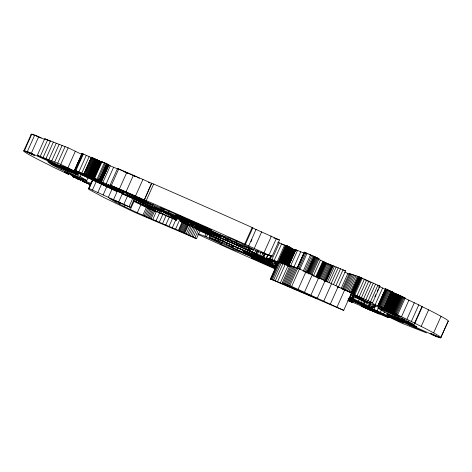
<?xml version="1.0" encoding="UTF-8"?>
<svg xmlns="http://www.w3.org/2000/svg" width="472" height="472" viewBox="0 0 472 472"><rect width="100%" height="100%" fill="white"/><g stroke="black" fill="none" stroke-linecap="round" stroke-linejoin="round"><path stroke-width="0.71" d="M92.618 179.743L88.736 188.417L88.647 188.947L89.409 189.679L103.692 197.408L134.054 212.052L196.464 238.679L200.051 230.666M87.886 178.003L86.7 180.652L73.195 174.658L65.596 170.475L49.719 163.212A142.332 3.227 24.1 0 0 61.354 169.69L83.355 179.938L64.516 171.855L68.794 174.422L67.331 173.843L53.236 167.123A27.99 0.637 24.1 0 1 50.032 165.436L43.383 162.167A228.188 5.174 24.1 0 1 31.535 156.014L29.388 154.828A228.188 5.174 24.1 0 1 23.83 150.745L31.305 134.172A228.188 5.174 24.1 0 0 31.128 134.573M23.83 150.745L34.438 155.371L24.42 150.751L31.789 134.113L33.718 135.098M33.636 154.615L27.311 151.642L34.733 135.063L44.716 139.488M27.311 151.642L31.27 153.329L38.686 136.744M37.317 155.329L60.735 164.386L117.156 191.573L67.13 168.02L60.133 165.259L67.891 169.271L37.317 155.329L44.734 138.744L68.151 147.801L81.786 154.373M40.197 156.438L47.613 139.859M43.064 157.548L50.48 140.969M45.937 158.663L53.354 142.078M48.822 159.778L56.245 143.193M51.737 160.905L59.153 144.32M54.687 162.043L62.103 145.459M57.684 163.2L65.101 146.621M60.735 164.386L68.151 147.801M61.354 169.69L61.944 168.362M67.915 167.843L75.331 151.258M66.983 172.333L67.573 171.006M110.814 185.053L110.218 186.381L119.681 190.953L74.552 170.439L81.933 153.783L83.349 154.014L91.934 157.878M74.552 170.439L81.98 153.748M74.511 170.362L82.099 153.742M74.676 170.522L82.264 153.76M74.682 170.327L75.042 170.374L82.458 153.789M72.375 176.416L80.753 180.215L72.375 176.416L73.03 175.1M75.042 170.374L82.671 153.825M75.254 170.41L82.877 153.86M75.461 170.439L75.933 170.598L83.349 154.014M86.7 180.652A497.736 11.293 24.1 0 0 80.281 176.605L75.856 174.522L76.446 173.2M78.617 173.324L78.022 174.652L77.502 174.374L78.098 173.053M78.871 171.92L86.293 155.341M81.727 173.206L89.149 156.627M80.281 176.605L81.172 174.61M101.12 161.4L93.527 177.92L101.498 181.543L108.926 164.946L106.3 163.589L101.12 161.4L93.55 178.263L83.904 173.861L91.32 157.276L100.967 161.678L96.807 159.866M83.904 173.861L91.503 157.341M85.391 171.36L87.172 167.383M88.653 164.067L89.544 162.079M90.134 160.751L90.73 159.424M84.081 173.926L84.777 174.227L92.193 157.642M85.479 174.528L92.895 157.949M90.642 182.894L90.046 184.222L86.164 182.41L82.848 180.841L83.444 179.513M84.777 174.227L86.181 174.835L93.598 158.25M86.181 174.835L86.877 175.136L94.294 158.551M86.877 175.136L87.55 175.431L94.966 158.846M87.55 175.431L88.193 175.714L95.615 159.129M93.55 178.263L88.801 175.979L96.217 159.4M86.164 182.41L86.76 181.083M89.361 176.233L96.778 159.648M89.875 176.469L97.291 159.89M90.353 176.699L97.775 160.114M90.819 176.923L98.235 160.338M91.291 177.153L98.707 160.568M91.775 177.395L99.197 160.81M92.305 177.655L99.722 161.07M92.89 177.938L100.306 161.359M88.63 188.824L92.311 180.522M88.647 188.947L92.229 180.935M93.544 177.944L100.961 161.359L101.38 161.589M89.627 187.089L92.317 181.083M93.527 177.92L94.07 178.133L101.486 161.548M102.023 161.772L94.601 178.357L94.07 178.133M95.279 178.64L94.601 178.357L96.949 179.354L104.371 162.769M134.378 198.747L130.502 207.42L92.418 190.057L96.3 181.378M96.949 179.354L97.899 179.755L105.315 163.17M97.863 181.118L98.453 179.791M101.498 181.543L98.884 180.174L106.3 163.589M99.38 180.428L106.796 163.843M99.875 180.676L107.291 164.097M100.347 180.918L107.763 164.333M100.772 181.136L108.188 164.551M101.12 181.313L108.542 164.734M101.309 181.472L108.926 164.946M101.38 181.449L108.796 164.87M97.834 192.523L101.421 184.511M75.933 170.598L102.861 182.434L110.277 165.849L118.549 169.318M102.861 182.434L106.188 183.809L113.605 167.23M103.138 194.936L106.719 186.924M107.946 185.679L108.536 184.357M106.188 183.809L109.952 185.396L117.375 168.817M110.218 186.381L110.649 186.523L111.245 185.195M272.025 256.502L263.453 252.744L263.919 252.886L271.341 236.307L270.875 236.159L279.442 239.923L272.025 256.502L258.243 251.605L242.331 244.071L242.307 243.676L230.36 238.33L222.135 235.54A497.736 11.293 24.1 0 1 178.752 216.329L175.802 214.73L211.922 230.141A142.332 3.227 24.1 0 0 165.176 209.568L160.533 207.645L164.327 209.574L163.318 209.214L150.184 203.467L139.677 198.275L110.312 185.172L111.303 185.537L118.726 168.958L133.434 175.265A27.99 0.637 24.1 0 1 142.927 179.419L151.754 183.354L145.819 196.623M108.353 197.308L111.941 189.302M107.598 186.204L108.542 186.605L78.93 172.846L108.643 186.304L140.68 201.68L112.725 189.089L113.315 187.762M113.522 199.662L117.404 190.983M117.64 191.455L118.23 190.127M119.369 188.995L126.791 172.416M118.844 192.033L119.434 190.706M196.464 238.679C169.761 225.734 141.6 216.028 115.433 201.939L116.035 200.606M119.864 192.505L120.454 191.178M120.602 192.021L121.192 190.694M121.888 193.42L122.484 192.092M118.667 202.004L122.549 193.325M123.227 193.284L123.823 191.957M119.463 203.998L120.059 202.665M111.303 185.537L126.018 191.844L133.434 175.265M125.871 194.547L126.761 192.558M127.422 194.889L185.484 219.698L253.547 250.06L241.404 245.605L217.869 234.537L155.253 207.456L187.301 222.849L176.404 218.347L127.422 194.889L128.018 193.561M123.823 204.352L127.705 195.673M124.46 206.488L125.062 205.149M129.027 206.718L132.909 198.039M126.018 191.844A27.99 0.637 24.1 0 1 135.511 196.004L142.927 179.419M130.414 209.385L134.296 200.706M133.346 200.435L135.67 201.438L136.26 200.11M109.952 185.396L127.605 192.977L152.385 204.948L138.786 199.09L139.382 197.762M135.67 201.438L138.797 202.795L139.393 201.467M138.797 202.795L140.426 203.509L141.022 202.181M137.299 212.695L140.886 204.683M140.426 203.509L141.936 204.175L142.526 202.848M145.223 197.951L144.338 199.939L151.518 183.201L153.66 184.033A228.188 5.174 24.1 0 1 185.254 197.833L193.426 201.426A228.188 5.174 24.1 0 1 252.131 227.51L252.791 227.811L245.369 244.39L244.868 244.213L263.919 252.886M177.531 218.188L176.64 220.176L155.182 210.606L143.323 204.795L143.913 203.467M144.131 199.786L146.243 200.618L153.66 184.033M144.591 205.373L145.187 204.046M145.754 205.904L146.344 204.577M142.833 215.309L146.414 207.297M146.798 206.4L147.394 205.072M147.736 206.854L148.332 205.526M144.107 215.846L147.689 207.839M148.556 207.261L149.447 205.273M145.346 216.377L148.928 208.364M149.217 207.597L149.813 206.27M149.913 207.951L150.509 206.624M146.55 216.89L150.137 208.878M150.645 208.317L151.241 206.996M152.515 205.42L153.111 204.093M151.423 208.712L152.314 206.724M147.73 217.391L151.311 209.379M152.255 209.131L153.146 207.143M148.881 217.881L152.462 209.869M153.648 207.975L154.244 206.647M153.158 209.586L154.049 207.591M150.013 218.359L153.595 210.347M154.126 210.075L155.017 208.081M151.128 218.831L154.71 210.825M155.182 210.606L156.073 208.612M152.769 219.527L156.35 211.515M157.17 211.456L157.76 210.128M159.099 212.282L159.695 210.954M156.02 220.908L159.601 212.896M160.993 213.09L161.884 211.096M162.852 213.881L163.743 211.893M159.259 222.277L162.84 214.27M164.687 214.672L165.578 212.677M162.498 223.651L166.085 215.639M166.51 215.45L167.401 213.456M168.533 212.323L169.129 210.996M168.333 216.229L169.224 214.235M169.578 214.323L170.168 212.996M165.743 225.026L169.324 217.014M170.162 217.008L170.752 215.68M171.171 217.492L171.761 216.164M172.02 217.911L172.61 216.583M168.994 226.407L172.581 218.394M172.829 218.306L173.419 216.978M173.602 218.689L174.492 216.695M174.363 219.061L175.248 217.067M175.112 219.427L175.702 218.099M172.256 227.787L175.844 219.781M175.867 219.799L176.758 217.81M175.543 229.185L180.021 219.167M276.297 264.556L244.826 251.246L201.538 231.646L200.871 231.315L202.494 231.84L181.767 221.993L187.213 224.277L180.446 221.161L181.036 219.834M178.392 230.395L181.974 222.383M180.446 221.161L186.493 223.734L180.935 221.126L182.316 221.71L182.912 220.383M179.071 230.684L182.953 222.005M179.862 231.026L183.744 222.353M180.729 231.404L184.611 222.731M181.626 231.799L185.207 223.787M182.511 232.189L186.092 224.182M183.343 232.56L187.225 223.881M182.316 221.71L189.555 224.69L186.446 223.114L187.803 223.698L188.399 222.371M184.08 232.897L187.962 224.218M184.764 233.209L188.352 225.197M186.204 233.876L189.785 225.864M190.535 224.914L191.125 223.586M187.803 223.698L193.219 226.076L190.871 224.902L191.467 223.575M187.608 234.525L191.19 226.519M190.871 224.902L192.275 225.51L192.871 224.182M193.443 224.973L194.033 223.645M188.995 235.18L192.877 226.501M190.399 235.835L193.98 227.823M195.113 226.784L196.045 224.637M191.827 236.501L195.408 228.489M197.485 226.961L198.081 225.634M193.296 237.192L196.883 229.185M192.275 225.51L198.376 228.212L196.494 227.215L197.91 227.834L198.5 226.507M197.762 229.239L194.281 227.303L194.588 227.238C220.56 237.605 246.355 248.821 271.188 261.647C246.189 252.178 221.923 240.696 197.762 229.239L198.358 227.911M194.842 237.917L198.423 229.905M201.65 229.008L170.345 214.241L205.403 229.368L220.182 236.366L203.137 229.085L212.424 233.681L201.65 229.008L202.246 227.681M198.045 233.776L204.936 236.224L206.122 233.569M275.943 267.736A497.736 11.293 24.1 0 0 241.044 252.284L232.814 249.493L220.867 244.148L220.843 243.753L206.447 236.885L207.934 233.569M275.86 267.353L209.438 237.817L210.382 234.962M209.438 237.817L210.323 235.829M265.158 253.824L263.671 257.14L212.471 234.082L213.067 232.755M210.754 238.171L211.645 236.183M212.288 238.714L213.179 236.726M214.778 235.162L215.374 233.841M213.792 239.251L214.683 237.263M215.279 239.776L216.164 237.788M216.978 236.195L217.574 234.867M216.748 240.301L217.639 238.313M218.347 236.785L218.937 235.463M218.843 236.932L219.439 235.605M219.344 237.08L219.94 235.752M220.1 236.301L220.695 234.973M218.206 240.82L219.096 238.832M220.754 237.699L221.645 235.711M209.196 237.617L219.657 241.339L220.253 240.012M222.778 238.673L223.669 236.678M220.867 244.148L221.462 242.826M219.657 241.339L222.672 242.649L223.563 240.655M224.672 239.575L225.557 237.587M226.212 240.254L227.103 238.266M227.303 240.667L228.194 238.679M276.291 266.928L232.124 247.352L232.761 247.44L226.283 244.301L226.873 242.98M228.395 241.086L229.286 239.092M229.764 241.693L230.655 239.699M229.032 245.582L229.622 244.254M231.191 242.396L231.781 241.068M230.985 246.508L231.876 244.52M232.507 243.05L233.103 241.723M232.206 247.116L232.802 245.788M234.053 243.741L234.944 241.752M232.714 247.505L233.605 245.517M232.761 247.44L233.652 245.452M232.814 249.493L233.41 248.166M236.383 242.219L236.979 240.891M235.74 244.431L236.336 243.109M237.404 245.115L237.994 243.788M236.696 249.464L237.587 247.475M238.838 245.759L239.434 244.431M239.823 246.278L240.419 244.95M240.779 246.779L241.375 245.452M242.337 247.493L242.932 246.166M146.243 200.618A228.188 5.174 24.1 0 1 177.838 214.418L186.009 218.011A228.188 5.174 24.1 0 1 244.708 244.095L252.131 227.51M244.372 248.337L245.263 246.349M275.731 266.296L246.419 253.228L243.623 251.747L244.219 250.425M243.705 251.824L244.301 250.496M243.623 251.747L244.396 250.467M243.8 251.794L244.254 251.965L244.85 250.638M246.36 249.163L246.956 247.841M248.655 246.113L256.007 229.475L271.341 236.307M244.254 251.965L246.065 252.721L246.655 251.393M251.027 241.635L251.912 239.646M247.883 249.847L248.773 247.853M248.496 250.195L249.381 248.207M246.065 252.721L247.446 253.316L248.036 251.989M249.063 250.526L249.948 248.532M250.29 251.098L251.181 249.104M249.051 254.013L249.647 252.685M250.667 254.715L251.257 253.387M252.42 252.001L253.606 249.346M254.272 248.384L261.695 231.805M252.308 255.429L252.898 254.101M254.638 252.945L255.824 250.296M256.107 253.612L257.293 250.957M256.178 253.73L257.364 251.08M256.249 253.853L257.736 250.538M257.346 254.384L258.827 251.069M259.665 255.364L261.146 252.048M261.63 256.196L263.116 252.88M262.91 256.744L264.391 253.429M263.264 256.915L264.745 253.6M277.412 263.818L263.293 257.151L263.889 255.824M263.618 257.087L265.105 253.771M264.231 259.11L264.827 257.783M267.718 260.963L267.128 262.29L264.102 260.833L264.698 259.506M266.084 258.373L267.866 254.396M277.855 263.323L266.686 258.09L268.167 254.774M268.963 255.027L276.385 238.448M264.102 260.833L254.491 256.685L266.957 262.255L267.547 260.928M267.878 261.907L268.468 260.585M278.179 262.408C276.096 260.29 266.609 261.553 271.123 255.299M269.648 258.703L271.129 255.387M268.226 263.04L268.822 261.712M269.642 258.615L270.403 258.88L271.589 256.225M269.294 262.603L269.884 261.276M270.403 258.88L271.925 259.488L279.341 242.903L287.784 246.331L287.33 245.971L280.209 261.889M270.704 263.299L271.3 261.972M276.403 266.102L272.12 263.995L272.71 262.668M271.996 264.674L272.586 263.352M271.925 259.488L274.197 260.438L281.613 243.853M274.964 265.394L275.56 264.066M274.197 260.438L277.212 261.718L284.634 245.133M316.441 298.251L282.215 282.993L290.026 265.524L299.46 268.963L351.516 292.9L343.704 310.364L270.362 279.005L278.173 261.535L289.95 266.208M278.409 261.441L285.53 245.517M270.362 279.005L270.81 279.111L278.622 261.641M278.586 262.296L286.008 245.717M270.81 279.111L271.441 279.3L286.421 245.882M279.654 261.942L286.775 246.024M279.949 262.048L287.07 246.13M271.441 279.3L272.344 279.619L287.413 246.036M280.12 262.638L287.536 246.054L294.811 250.095L287.985 265.352M280.386 262.202L283.943 254.243M284.539 252.915L286.321 248.933M286.911 247.605L287.507 246.278M280.793 261.435L281.684 259.447M283.165 256.125L284.055 254.137M286.427 248.832L287.613 246.177M280.498 262.804L287.914 246.219M280.875 262.975L288.298 246.39M272.344 279.619L273.601 280.102L281.412 262.633M281.253 263.14L288.675 246.555M281.637 263.311L289.053 246.726M282.309 262.815L289.43 246.891M282.392 263.647L289.808 247.062M282.769 263.813L290.186 247.228M273.601 280.102L275.294 280.781L283.106 263.317M283.536 263.405L290.658 247.487M284.097 263.754L291.218 247.835M284.651 264.102L291.773 248.183M275.294 280.781L277.512 281.701L292.333 248.532M285.772 264.798L292.894 248.88M286.333 265.152L293.454 249.228M286.893 265.5L294.015 249.576M289.466 261.24L290.357 259.252M290.947 257.924L294.51 249.965M287.749 265.181L294.575 249.924M277.512 281.701L280.333 282.905L288.15 265.435M288.303 265.482L295.56 249.57L303.98 253.145L297.159 268.403M288.144 266.155L295.56 249.57M288.427 265.571L295.466 249.546M288.303 266.214L295.72 249.629M288.528 266.302L295.944 249.717M290.705 265.647L297.531 250.396M283.271 283.365L291.082 265.901M284.333 283.749L292.144 266.279M285.407 284.126L293.224 266.662M293.92 267.022L300.747 251.765M286.498 284.516L294.31 267.046M287.595 284.905L295.407 267.441M288.711 285.3L296.522 267.836M297.195 268.084L304.316 252.166L313.957 256.32L319.037 258.798L311.915 274.716M297.301 268.149L304.316 252.166M282.215 282.993L289.843 285.707L297.655 268.238M297.454 268.981L304.871 252.402M298.823 268.774L305.944 252.856M289.843 285.707L291.649 286.433L299.46 268.963M299.926 269.247L307.048 253.328M303.118 271.412L310.535 254.833M304.328 271.937L311.744 255.352M305.856 271.807L312.977 255.889M298.062 289.383L305.874 271.913M306.54 272.899L313.957 256.32M307.113 272.368L314.234 256.449M307.225 273.223L314.641 256.644M308.045 272.816L315.166 256.898M308.369 273.784L315.786 257.199M309.077 274.132L316.494 257.553M310.163 273.854L317.284 257.936M311.013 274.273L318.134 258.355M304.458 292.321L312.269 274.851M313.284 276.079L320.405 260.16L327.108 263.358L345.551 270.863L338.135 287.442M315.674 277.117L322.795 261.193M316.458 276.698L323.279 261.441M316.623 277.595L323.745 261.677M317.379 277.164L324.205 261.907M317.556 278.067L324.677 262.149M318.358 277.66L325.184 262.408M310.853 295.26L318.665 277.796M318.913 277.943L325.733 262.686M319.231 278.917L326.353 262.998M320.287 278.616L327.108 263.358M321.314 279.035L328.14 263.777M322.358 279.459L329.185 264.202M323.367 279.872L330.193 264.615M323.987 280.911L331.108 264.993M324.754 281.223L331.875 265.299M317.272 298.215L325.084 280.746M325.615 280.781L332.441 265.524M325.556 281.395L332.677 265.47M325.928 280.887L332.719 265.583M326.193 281.601L333.315 265.683M327.403 282.073L334.524 266.155M329.084 282.769L336.206 266.851M331.132 283.637L338.253 267.718M323.745 301.189L331.556 283.719M333.444 284.628L340.56 268.71M335.911 285.69L343.032 269.772M330.288 304.198L338.105 286.734M341.026 288.781L347.852 273.53L344.767 272.055M342.442 288.817L349.262 273.559L358.596 276.592L379.984 286.15L372.567 302.729L369.741 302.074L398.215 315.615L365.003 301.425L355.705 296.953L370.154 303.089L351.115 294.156M343.044 289.731L350.165 273.813M344.053 290.032L351.174 274.114M336.937 307.254L344.749 289.784M345.156 290.38L352.277 274.456M346.336 290.764L353.457 274.84M347.593 291.177L354.708 275.259M348.897 291.619L356.018 275.701M349.953 292.74L357.369 276.161M358.372 276.509L350.956 293.088L372.567 302.729M351.18 293.177L358.596 276.592M350.832 294.947L350.236 296.274L352.962 298.074L353.852 296.08M351.522 293.318L358.938 276.734M351.953 293.501L359.369 276.922M352.448 293.714L359.87 277.129M352.979 293.944L360.396 277.359M352.118 297.401L353.009 295.407M353.516 294.174L360.933 277.595M354.024 294.398L361.44 277.819M354.832 294.758L362.248 278.179M353.369 298.876L354.26 296.882M349.262 297.814L401.53 323.078L426.511 332.913L397.241 319.568L403.808 322.972L397.235 320.435L354.419 300.074L355.009 298.747M357.003 295.732L364.425 279.153M359.192 296.711L366.608 280.132M358.454 301.189L359.345 299.195M361.387 297.702L368.803 281.117M349.563 297.142L372.337 307.478L373.859 307.555L370.036 304.947L361.676 300.534L362.272 299.207M360.767 302.959L361.357 301.632M363.605 298.699L371.027 282.114M363.576 303.52L364.467 301.531M363.67 304.292L364.266 302.965M365.859 299.708L373.275 283.123M366.443 302.994L367.033 301.667M368.142 300.735L375.559 284.15M370.467 301.779L377.889 285.2M368.762 305.88L369.647 303.891M368.892 306.735L369.487 305.408M370.036 304.947L370.632 303.626M374.856 296.676L375.747 294.681M377.234 291.366L378.125 289.377M378.715 288.05L379.606 286.062M371.181 307.832L371.777 306.511M372.461 306.393L373.352 304.405M372.337 307.478L372.927 306.151M372.585 307.502L373.181 306.175M373.417 307.614L374.308 305.626M373.641 307.626L374.597 305.337M373.794 307.608L375.051 304.9M375.216 304.576L382.639 287.997L378.981 286.327M374.06 309.237L375.547 305.921M377.978 305.455L385.459 288.888L390.857 291.177L393.624 292.581L386.137 309.148L377.978 305.455L386.137 309.148M378.078 305.52L385.459 288.888M378.29 305.567L385.707 288.988M378.703 305.738L386.12 289.159M377.175 310.747L378.361 308.098M379.264 305.974L386.68 289.395M379.942 306.269L387.364 289.684M380.727 306.599L388.143 290.02M381.582 306.971L388.999 290.386M382.497 307.361L389.913 290.776M380.379 312.299L381.565 309.644M383.441 307.762L390.857 291.177M383.948 308.015L391.365 291.436M384.473 308.281L391.89 291.702M384.981 308.535L392.397 291.956M385.441 308.765L392.863 292.186M383.653 313.88L384.544 311.892M385.825 308.959L393.241 292.375M386.09 309.095L393.506 292.516M386.78 309.656L394.197 293.077L399.324 295.283L405.153 298.038L397.737 314.623L386.78 309.656L397.737 314.623M386.881 309.691L394.297 293.106M387.199 309.862L387.795 308.541M393.241 296.192L393.831 294.864M387.536 309.968L394.952 293.383M388.196 310.252L395.613 293.667M388.857 310.535L396.273 293.95M386.993 315.491L387.589 314.163M394.114 318.677L387.193 315.326L387.807 313.992M389.512 310.812L396.928 294.233M387.193 315.326L387.577 315.467L388.167 314.14M390.149 311.089L397.566 294.504M387.577 315.467L388.19 315.721L388.781 314.399M390.757 311.355L398.173 294.77M388.19 315.721L388.981 316.063L389.571 314.736M391.335 311.608L398.751 295.029M391.902 311.868L399.324 295.283M392.539 312.157L399.955 295.578M393.164 312.446L400.581 295.867M388.981 316.063L391.695 317.237L392.291 315.91M393.79 312.741L401.206 296.162M396.138 319.544L398.923 320.636L392.474 317.579L393.064 316.252M394.444 313.054L401.861 296.475M395.147 313.39L402.563 296.805M393.565 318.075L394.161 316.747M395.914 313.756L403.33 297.177M396.769 314.163L404.185 297.584M403.625 297.726L418.764 304.877A27.99 0.637 24.1 0 1 421.968 306.564L428.617 309.833A228.188 5.174 24.1 0 1 440.464 315.986L442.612 317.172A228.188 5.174 24.1 0 1 448.17 321.255L440.695 337.828A228.188 5.174 24.1 0 0 435.19 333.751L433.048 332.571A228.188 5.174 24.1 0 0 421.201 326.412L414.546 323.149A27.99 0.637 24.1 0 0 411.348 321.456L397.253 314.741L395.79 314.157L400.061 316.724L381.228 308.647L403.23 318.895A142.332 3.227 24.1 0 1 414.864 325.367L398.067 317.638L398.563 316.252M401.53 316.665L408.947 300.086M401.648 319.349L402.238 318.022M403.643 320.258L404.233 318.93M406.911 319.29L414.327 302.711M407.944 322.217L408.534 320.889M409.442 325.078L410.032 323.751M411.348 321.456L418.764 304.877M414.546 323.149L421.968 306.564M414.799 323.503L422.216 306.918M421.201 326.412L428.617 309.833M433.615 332.884L441.031 316.299M448.17 321.255L440.695 337.828L430.145 333.208L440.211 337.887L432.022 334.453M343.716 270.432L345.551 270.863M377.836 285.648L378.526 285.808M378.88 285.89L379.984 286.15M393.624 292.581L390.55 291.277M31.872 134.125L35.86 135.735M263.671 257.14L262.662 256.827L263.293 257.151M352.962 298.074L350.194 296.941M252.791 227.811L252.284 227.628L256.367 229.693L256.072 229.528M273.925 237.959L279.442 239.923M276.716 263.653L276.108 263.429L277.3 263.972M277.819 242.295L279.341 242.903M108.59 165.17L110.277 165.849M90.524 184.782L82.128 181.042L90.199 184.711M130.502 207.42L109.386 198.376L115.433 201.939M108.731 164.893L107.038 164.179M118.726 168.958L117.723 168.563L118.796 169.118M197.886 234.324L218.465 243.735A228.188 5.174 24.1 0 0 274.639 268.704M282.28 244.407L283.2 244.791M82.706 181.266L83.833 181.738M97.899 179.755L98.884 180.174M78.022 174.652L47.896 161.572L47.802 161.855L75.856 174.522M316.464 298.322L280.333 282.905M294.115 250.001L295.431 250.561M110.649 186.523L128.62 194.193L138.786 199.09M266.686 258.09L278.067 262.922M176.64 220.176L149.972 208.73L149.388 208.506L156.368 211.834L147.234 207.928L133.31 201.042M348.342 299.578L353.097 301.602L348.501 299.337M318.417 259.311L320.405 260.16M363.947 279.394L364.531 279.648M281.513 263.04L278.173 261.535M283.412 263.854L285.318 264.662M287.855 265.748L289.767 266.562M337.521 286.929L339.504 287.772M342.147 288.899L351.516 292.9M277.212 261.718L278.114 262.102M90.96 183.455L70.623 174.841L82.848 180.841M392.94 318.175L396.964 319.892M123.357 171.371L125.227 172.174M325.568 263.01L327.863 263.99M348.206 300.316L386.621 317.013L389.152 317.744L348.07 298.912M347.834 300.558L352.873 302.682L348.165 300.487M126.502 172.722L128.449 173.56M133.039 175.537L135.022 176.392M328.441 264.237L331.545 265.571M79.55 179.714L77.078 178.646M76.128 178.233L77.986 179.041M365.133 279.908L365.729 280.167M283.66 244.98L286.244 246.107M293.006 249.31L294.811 250.095M293.36 266.999L290.026 265.524M247.446 253.316L262.09 259.647L253.246 255.34L258.733 257.641L272.12 263.995M314.246 256.703L319.037 258.798M36.816 136.148L38.881 137.051M389.766 290.935L385.494 288.935M405.153 298.038L399.088 295.395M109.504 187.036L99.049 182.475L112.725 189.089M360.974 298.097L354.844 295.283L363.7 299.289L360.201 297.761M394.214 313.089L395.276 313.55M277.005 264.674L274.798 263.712L276.574 264.562M104.872 163.235L105.545 163.53M95.981 159.507L92.819 158.055M311.549 255.529L309.06 254.432M204.936 236.224L206.447 236.885M212.471 234.082L197.91 227.834M122.431 170.758L132.945 175.407M134.255 175.985L136.231 176.858M137.541 177.437L139.511 178.31M391.695 317.237L392.474 317.579M275.672 268.049L251.257 257.683A142.332 3.227 24.1 0 0 275.182 268.279M121.688 170.439L119.428 169.413M88.193 175.714L88.801 175.979M88.736 188.417L92.418 190.057M135.511 196.004L144.338 199.939M141.936 204.175L143.323 204.795M366.301 280.415L366.827 280.651M244.708 244.095L245.369 244.39M307.838 253.895L306.771 253.399M398.439 295.106L395.029 293.484M92.477 158.126L94.111 158.857M94.66 159.105L97.338 160.315M32.562 154.132L24.42 150.751M354.419 300.074L349.227 297.738M312.948 275.642L314.558 276.374M50.699 141.488L44.734 138.744M317.249 277.595L318.871 278.332M31.27 153.329L77.502 174.374M430.948 333.964L437.267 336.937L387.081 314.204L386.562 313.933L416.688 327.007L416.776 326.724L384.296 311.98A497.736 11.293 24.1 0 1 377.883 307.927L392.02 314.222L397.973 317.579M222.672 242.649L226.283 244.301M103.834 162.769L104.33 162.993M291.649 286.433L343.704 310.364M382.639 287.997L385.258 289.212M367.293 280.864L367.759 281.082M34.733 135.063L41.188 138.095M148.355 182.275L148.904 182.534M103.256 162.498L101.745 161.772M179.679 215.214L179.991 215.362M393.093 292.9L394.427 293.537M348.531 298.693L384.255 315.06L356.484 302.121L364.29 305.49L349.138 298.115M368.225 281.306L368.715 281.542M347.852 273.53L349.752 274.444M369.234 281.796L369.8 282.073M89.857 184.458L90.476 184.758M149.382 182.764L149.789 182.965M368.957 309.579L361.08 306.08L371.275 310.718L368.957 309.579L369.464 309.827M350.602 295.035L361.676 300.534M394.197 293.077L394.616 293.283M306.228 253.134L304.422 252.231M73.16 176.817L74.664 177.572M371.541 310.588L379.246 314.01L370.797 310.198L371.989 310.812M82.435 154.108L81.933 153.783M349.262 273.559L349.935 273.902M91.32 157.276L92.488 157.884M84.482 174.162L85.066 174.469M67.868 168.988L69.107 169.631M66.841 168.445L77.119 173.112L65.82 167.867L67.325 168.705M296.392 250.13L297.584 250.809M146.202 204.506L160.863 211.232L122.106 193.667L151.819 206.86L146.202 204.506M200.659 229.988C220.837 240.572 243.157 250.319 264.845 258.803C244.036 248.083 222.43 238.649 200.659 229.988M145.677 206.406L136.078 201.898L145.677 206.406M209.426 231.481L195.839 225.463L209.426 231.481"/></g></svg>
